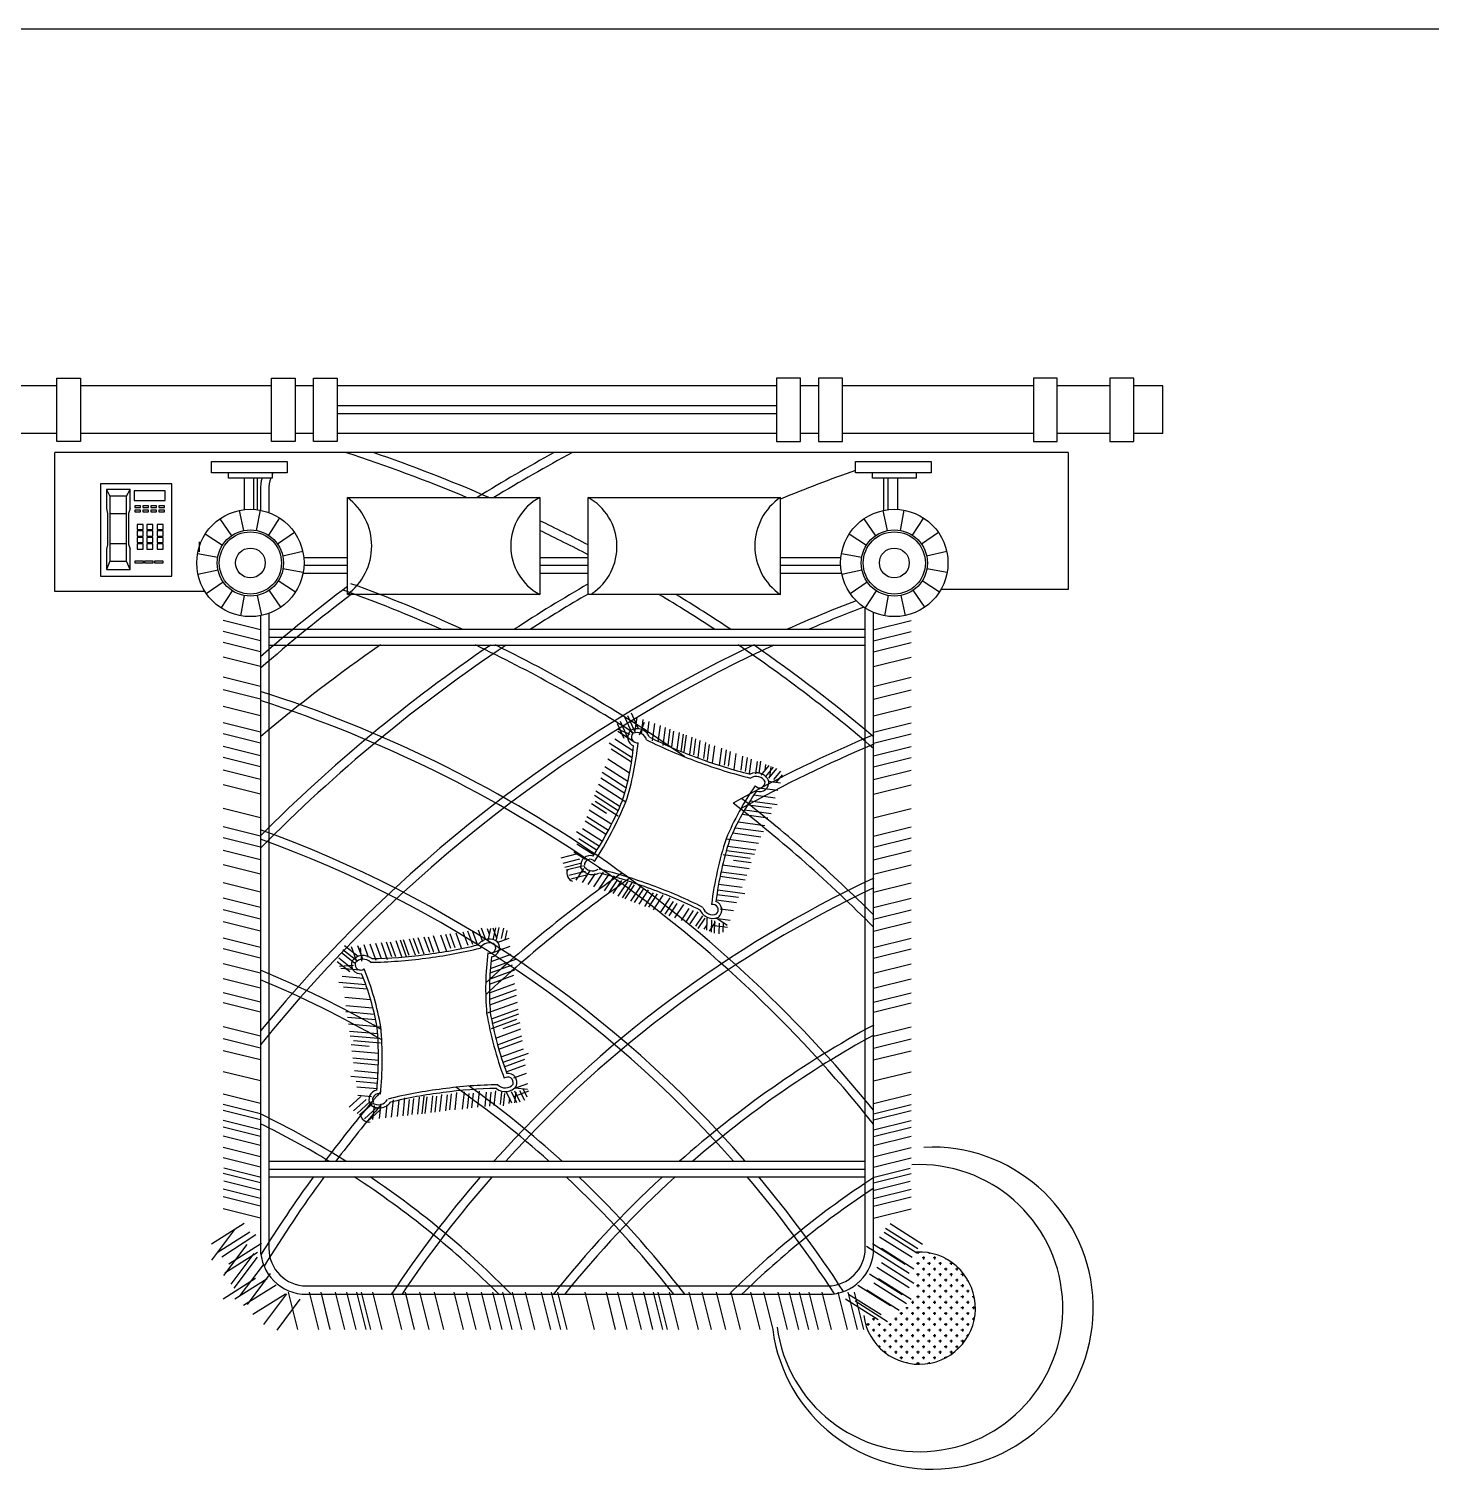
# Model space of a CAD drawing. Header units: millimetres. Extents: x -733 to 20318, y 212 to 20507.
# Drawn here: x 10965 to 14495, y 9172 to 12797 of the extents above; entities that cross this region are included whole.
import ezdxf

# ---------------------------------------------------------------- set-up
doc = ezdxf.new("R2010")
doc.units = ezdxf.units.MM
doc.layers.get('0').update_dxf_attribs({"color": 250})

msp = doc.modelspace()

# ---------------------------------------------------------------- hatches: boundary and pattern name
at = {"true_color": 0x000000}
h = msp.add_hatch(dxfattribs=at)
h.set_pattern_fill('CROSS', color=18, scale=2, angle=-90, style=0)
h.set_pattern_definition([(180, (31744.74, 511.246), (-13.97, -13.97), [6.985, -20.955]), (270, (31741.247, 514.739), (13.97, -13.97), [6.985, -20.955])])
h.paths.add_polyline_path([(13066.5, 9558.5, 2.281974), (13199.2, 9718.3), (13193.9, 9622.3), (13186.4, 9589.7), (13153.8, 9561.5), (13126.7, 9543.7)])

# ---------------------------------------------------------------- linework, layer by layer
at = {"color": 18, "true_color": 0x000000}
for p, q in [((-732.8, 12796.7), (19593.4, 12796.7)), ((11035.3, 11898.6), (10902.7, 11898.6)), ((11575.9, 11898.6), (11095.3, 11898.6)), ((11681.5, 11898.6), (11635.9, 11898.6)), ((12847.3, 11898.6), (11741.5, 11898.6)), ((12952.9, 11898.6), (12907.3, 11898.6)), ((13493.5, 11898.6), (13012.9, 11898.6)), ((13686.1, 11898.6), (13553.5, 11898.6)), ((13819.2, 11898.6), (13746.1, 11898.6)), ((13819.2, 11778.6), (13819.2, 11898.6)), ((12847.3, 11847.8), (11741.5, 11847.8)), ((12847.3, 11827.8), (11741.5, 11827.8)), ((11035.3, 11778.6), (10902.7, 11778.6)), ((11575.9, 11778.6), (11095.3, 11778.6)), ((11681.5, 11778.6), (11635.9, 11778.6)), ((12847.3, 11778.6), (11741.5, 11778.6)), ((12952.9, 11778.6), (12907.3, 11778.6)), ((13493.5, 11778.6), (13012.9, 11778.6)), ((13686.1, 11778.6), (13553.5, 11778.6)), ((13819.2, 11778.6), (13746.1, 11778.6)), ((13581, 11730.5), (11030.9, 11730.5)), ((11030.9, 11380.8), (11030.9, 11730.5)), ((13581, 11730.5), (13581, 11386.1)), ((11425.4, 11679.5), (11425.4, 11707.9)), ((11425.4, 11707.9), (11615.8, 11707.9)), ((11615.8, 11679.5), (11425.4, 11679.5)), ((11468.1, 11666.3), (11468.1, 11679.5)), ((11578, 11679.5), (11578, 11666.3)), ((11615.8, 11707.9), (11615.8, 11679.5)), ((13046.1, 11679.5), (13046.1, 11707.9)), ((13046.1, 11707.9), (13236.5, 11707.9)), ((13236.5, 11679.5), (13046.1, 11679.5)), ((13088.7, 11666.3), (13088.7, 11679.5)), ((13198.6, 11679.5), (13198.6, 11666.3)), ((13236.5, 11707.9), (13236.5, 11679.5)), ((11161, 11637.4), (11169, 11620.4)), ((11211.3, 11620.4), (11220, 11637.4)), ((11578, 11666.3), (11468.1, 11666.3)), ((11507.9, 11586.7), (11507.9, 11666.3)), ((11530.6, 11666.3), (11530.6, 11587.4)), ((11540.1, 11666.3), (11540.1, 11586.5)), ((11548.1, 11636), (11548.1, 11585.2)), ((11569.3, 11636), (11569.3, 11579.4)), ((13198.6, 11666.3), (13088.7, 11666.3)), ((13117, 11584.9), (13117, 11666.3)), ((13128.5, 11586.7), (13128.5, 11666.3)), ((13151.2, 11666.3), (13151.2, 11587.4)), ((11766.9, 11617.4), (12251, 11617.4)), ((11766.9, 11373.1), (11766.9, 11617.4)), ((12251, 11617.4), (12251, 11373.1)), ((12372.7, 11617.4), (12856.7, 11617.4)), ((12372.7, 11373.1), (12372.7, 11617.4)), ((12856.7, 11617.4), (12856.7, 11373.1)), ((11161, 11589.8), (11163.6, 11577.4)), ((11163.6, 11577.4), (11163.6, 11498)), ((11211.3, 11576.4), (11169, 11576.4)), ((11220, 11589.8), (11216.5, 11577.4)), ((11216.5, 11577.4), (11216.5, 11499.4)), ((11446, 11563.6), (11475.5, 11521)), ((11494.4, 11584.5), (11505.3, 11533.9)), ((11547.1, 11585.4), (11537.8, 11534.4)), ((11596.1, 11566), (11568.1, 11522.5)), ((13066.7, 11563.6), (13096.2, 11521)), ((13115, 11584.5), (13126, 11533.9)), ((13167.8, 11585.4), (13158.5, 11534.4)), ((13216.8, 11566), (13188.7, 11522.5)), ((11634, 11529.4), (11591.4, 11499.9)), ((13254.7, 11529.4), (13212.1, 11499.9)), ((11163.6, 11498), (11161, 11487.4)), ((11169, 11501.7), (11211.3, 11501.7)), ((11216.5, 11499.4), (11220, 11487.4)), ((11395, 11480.9), (11395, 11505.5)), ((11409.4, 11525.7), (11452.9, 11497.6)), ((13030, 11525.7), (13073.6, 11497.6)), ((11169, 11457.3), (11161, 11436)), ((11220, 11436), (11211.3, 11457.3)), ((11390, 11476.6), (11441, 11467.4)), ((11655, 11481), (11604.4, 11470)), ((11657.3, 11466.4), (11766.9, 11466.4)), ((12251, 11466.4), (12372.7, 11466.4)), ((12856.7, 11466.4), (13009.2, 11466.4)), ((13010.6, 11476.6), (13061.6, 11467.4)), ((13275.7, 11481), (13225, 11470)), ((11390.8, 11423.9), (11441.5, 11434.9)), ((11655.9, 11428.3), (11604.9, 11437.5)), ((11655.6, 11426.8), (11766.9, 11426.8)), ((11657.9, 11446.6), (11766.9, 11446.6)), ((12251, 11446.6), (12372.7, 11446.6)), ((12251, 11426.8), (12372.7, 11426.8)), ((12856.7, 11446.6), (13008.6, 11446.6)), ((12856.7, 11426.8), (13010.9, 11426.8)), ((13011.5, 11423.9), (13062.1, 11434.9)), ((13276.5, 11428.3), (13225.5, 11437.5)), ((11411.8, 11375.5), (11454.4, 11405)), ((11449.7, 11338.9), (11477.8, 11382.4)), ((11599.8, 11341.3), (11570.3, 11383.9)), ((11636.5, 11379.2), (11592.9, 11407.3)), ((13032.5, 11375.5), (13075.1, 11405)), ((13070.4, 11338.9), (13098.4, 11382.4)), ((13220.5, 11341.3), (13191, 11383.9)), ((13257.2, 11379.2), (13213.6, 11407.3)), ((13581, 11386.1), (13261.3, 11386.1)), ((11408.4, 11380.8), (11030.9, 11380.8)), ((11498.7, 11319.5), (11508, 11370.5)), ((11551.5, 11320.4), (11540.5, 11371)), ((12251, 11373.1), (11766.9, 11373.1)), ((12856.7, 11373.1), (12372.7, 11373.1)), ((13119.4, 11319.5), (13128.7, 11370.5)), ((13172.1, 11320.4), (13161.2, 11371)), ((11548.1, 11319.7), (11548.1, 9727.7)), ((11569.3, 11325.5), (11569.3, 9727.7)), ((13070.4, 9727.7), (13070.4, 11338.9)), ((13091.6, 9727.7), (13091.6, 11327.7)), ((11548.1, 11284), (11454, 11307.4)), ((11548.1, 11256.4), (11454, 11279.9)), ((11569.3, 11285.6), (13070.4, 11285.6)), ((13091.6, 11284), (13185.6, 11307.4)), ((13091.6, 11256.4), (13185.6, 11279.9)), ((11548.1, 11228.9), (11454, 11252.3)), ((11569.3, 11265.8), (13070.4, 11265.8)), ((11569.3, 11246), (13070.4, 11246)), ((13091.6, 11228.9), (13185.6, 11252.3)), ((11548.1, 11192.1), (11454, 11215.6)), ((13091.6, 11192.1), (13185.6, 11215.6)), ((11548.1, 11141.6), (11454, 11165.1)), ((13091.6, 11141.6), (13185.6, 11165.1)), ((11548.1, 11109.4), (11454, 11132.9)), ((13091.6, 11109.4), (13185.6, 11132.9)), ((11548.1, 11068.1), (11454, 11091.6)), ((12484, 11024.3), (12466.5, 11062.6)), ((12491.5, 11026.7), (12472.9, 11067.4)), ((12499.8, 11034.8), (12481.8, 11074.1)), ((12491.4, 11029.9), (12496.1, 11064.7)), ((12506.9, 11021.8), (12511.8, 11058.8)), ((13091.6, 11068.1), (13185.6, 11091.6)), ((11548.1, 11026.8), (11454, 11050.2)), ((11548.1, 10999.2), (11454, 11022.7)), ((12463.4, 11010.4), (12446.5, 11047.4)), ((12479, 11020.5), (12446.8, 11034.4)), ((12488, 11002.2), (12447.3, 11028.1)), ((12472.4, 11014.5), (12454.6, 11053.5)), ((12502.1, 11019.9), (12515.1, 11051.8)), ((12522, 11020.5), (12526.4, 11053.5)), ((12534.7, 11004.7), (12540.5, 11048.3)), ((12549.2, 11002.3), (12554.7, 11043.1)), ((12561.6, 10993.2), (12567.6, 11038.3)), ((12574.1, 10994.5), (12579.4, 11034)), ((12583.4, 10989.7), (12588.7, 11029.1)), ((12596.8, 10982.7), (12602.5, 11025.5)), ((12607.1, 10977.3), (12613.1, 11021.6)), ((13091.6, 11026.8), (13185.6, 11050.2)), ((13091.6, 10999.2), (13185.6, 11022.7)), ((11548.1, 10967.1), (11454, 10990.5)), ((12483.5, 10962.4), (12425.9, 10999.2)), ((12482, 10951.3), (12431.2, 10983.7)), ((12485.8, 10980), (12440.4, 11009)), ((12614.9, 10977.1), (12620.5, 11018.8)), ((12628.9, 10971.1), (12634.6, 11013.7)), ((12638.7, 10969.9), (12644.1, 11010.2)), ((12649.6, 10962.9), (12655.3, 11006)), ((12664.1, 10960.6), (12669.5, 11000.8)), ((12673.4, 10955.7), (12678.8, 10996)), ((12685.8, 10949.2), (12691.6, 10992.7)), ((12703.3, 10942.7), (12709.2, 10986.2)), ((13091.6, 10967.1), (13185.6, 10990.5)), ((11548.1, 10939.5), (11454, 10963)), ((12477.2, 10923.8), (12422.2, 10959)), ((12715.9, 10944), (12720.9, 10981.9)), ((12726.2, 10941.2), (12731.2, 10978.1)), ((12740.1, 10932.6), (12745.5, 10972.8)), ((12757.8, 10931.2), (12762.5, 10966.6)), ((12769.2, 10927.9), (12773.9, 10963.2)), ((12779.5, 10922.5), (12784.4, 10958.5)), ((12795.1, 10922.2), (12799.3, 10953.1)), ((12803.5, 10923.1), (12807.6, 10953.9)), ((13091.6, 10939.5), (13185.6, 10963)), ((11548.1, 10907.3), (11454, 10930.8)), ((12465.1, 10872.6), (12404.8, 10911.1)), ((12468.2, 10886.9), (12408, 10925.4)), ((12472.7, 10902.5), (12415, 10939.3)), ((12827.5, 10942.7), (12807.8, 10918.9)), ((12818.2, 10931.1), (12820.1, 10945.4)), ((12839, 10938.4), (12819.5, 10915)), ((12847.1, 10935.4), (12827, 10911.3)), ((12829.9, 10913.2), (12833.5, 10940.4)), ((12857, 10928.6), (12839.7, 10907.9)), ((12861.5, 10919.1), (12846.4, 10901)), ((13091.6, 10907.3), (13185.6, 10930.8)), ((11548.1, 10870.6), (11454, 10894.1)), ((12453.3, 10839.1), (12392.7, 10877.9)), ((12468.2, 10850.6), (12398.9, 10894.9)), ((12802.8, 10887), (12850.7, 10880.6)), ((12826.3, 10903.4), (12857.5, 10899.2)), ((13091.6, 10870.6), (13185.6, 10894.1)), ((12419.3, 10821.7), (12381.1, 10846)), ((12448.6, 10828.6), (12388.7, 10866.9)), ((12448.3, 10815.7), (12390.7, 10852.5)), ((12774.6, 10844.2), (12834.3, 10836.2)), ((12780.6, 10853.7), (12848.4, 10844.6)), ((12790.2, 10868.6), (12843.6, 10861.5)), ((11548.1, 10810.9), (11454, 10834.3)), ((12418.8, 10768.7), (12365.4, 10802.8)), ((12424.3, 10779), (12369.5, 10814)), ((12432.4, 10794.6), (12375.6, 10830.8)), ((12760.5, 10820.1), (12825.2, 10811.5)), ((12766.1, 10831.1), (12833.8, 10822.1)), ((13091.6, 10810.9), (13185.6, 10834.3)), ((11548.1, 10765), (11454, 10788.4)), ((12401.2, 10739), (12343.5, 10775.8)), ((12408.9, 10751.3), (12358.4, 10783.6)), ((12736.8, 10773.2), (12807.7, 10763.7)), ((12743.5, 10786.1), (12814.4, 10776.6)), ((12750.3, 10801), (12818, 10791.9)), ((13091.6, 10765), (13185.6, 10788.4)), ((11548.1, 10737.1), (11454, 10760.6)), ((12388.1, 10717.2), (12344.4, 10745.1)), ((12395.5, 10728.8), (12349.2, 10758.4)), ((12720.2, 10758.5), (12801.7, 10747.5)), ((12724.1, 10740.1), (12795.4, 10730.5)), ((13091.6, 10737.1), (13185.6, 10760.6)), ((11548.1, 10705.2), (11454, 10728.7)), ((12342.5, 10719.3), (12303.9, 10709.5)), ((12351, 10706.8), (12309.1, 10696.2)), ((12357.5, 10697.2), (12314.2, 10686.2)), ((12366.1, 10706.4), (12337.1, 10724.9)), ((12712.9, 10718.9), (12780.6, 10709.8)), ((12720.9, 10729), (12791.4, 10719.5)), ((12738.9, 10704.7), (12783.7, 10698.7)), ((13091.6, 10705.2), (13185.6, 10728.7)), ((11548.1, 10669.2), (11454, 10692.7)), ((12358.6, 10689.4), (12317.7, 10679.1)), ((12366.1, 10676.3), (12324.5, 10665.7)), ((12368.5, 10666.6), (12329.1, 10656.6)), ((12361.3, 10683.8), (12341.9, 10654.6)), ((12378.3, 10679.7), (12357.6, 10648.6)), ((12390.5, 10670.8), (12372.1, 10643)), ((12410.5, 10674.3), (12386.2, 10637.6)), ((12423, 10666.5), (12400.3, 10632.2)), ((12438.3, 10665.2), (12413.1, 10627.3)), ((12705.1, 10664), (12767.8, 10655.5)), ((12707.5, 10675.4), (12772, 10666.7)), ((12711.4, 10692.5), (12778.2, 10683.5)), ((13091.6, 10669.2), (13185.6, 10692.7)), ((11548.1, 10624), (11454, 10647.4)), ((12446.8, 10655.9), (12424.8, 10622.8)), ((12457, 10653.5), (12435, 10620.3)), ((12471.7, 10649.9), (12447.9, 10613.9)), ((12483.1, 10647.2), (12458.3, 10609.9)), ((12489, 10642.2), (12465.7, 10607.1)), ((12503.5, 10637.5), (12479.7, 10601.7)), ((12511.7, 10631.9), (12489.2, 10598.1)), ((12524.4, 10630), (12500.4, 10593.8)), ((12536.9, 10622.2), (12514.5, 10588.4)), ((12699.3, 10629.9), (12767.1, 10620.8)), ((12701.4, 10644.3), (12760.8, 10636.4)), ((13091.6, 10624), (13185.6, 10647.4)), ((11548.1, 10585.8), (11454, 10609.3)), ((12547.1, 10619.8), (12524.6, 10585.9)), ((12560.7, 10616.5), (12536.4, 10579.9)), ((12578.3, 10609.8), (12554, 10573.2)), ((12586.8, 10600.6), (12565.7, 10568.7)), ((12596.4, 10595.9), (12575.8, 10564.8)), ((12612.6, 10593.2), (12590.1, 10559.4)), ((12695.2, 10604.9), (12746.7, 10598)), ((12697.1, 10618.4), (12751.5, 10611.2)), ((13091.6, 10585.8), (13185.6, 10609.3)), ((11548.1, 10556.1), (11454, 10579.6)), ((11548.1, 10525.9), (11454, 10549.4)), ((12626.8, 10582.6), (12607, 10552.9)), ((12637.5, 10577.6), (12617.8, 10547.9)), ((12648.9, 10574.9), (12628.7, 10544.5)), ((12660.8, 10564.8), (12643.6, 10538.8)), ((12666.5, 10558.6), (12649.3, 10532.7)), ((12671.7, 10528.1), (12672.5, 10558.9)), ((12692.9, 10548.7), (12677.7, 10525.8)), ((12683.1, 10523.7), (12683.9, 10554.2)), ((12691.2, 10520.6), (12692, 10552)), ((12692.7, 10558.6), (12730.3, 10553.6)), ((12696.6, 10558.4), (12722.9, 10541)), ((12705.1, 10582.3), (12739.2, 10577.8)), ((13091.6, 10556.1), (13185.6, 10579.6)), ((13091.6, 10525.9), (13185.6, 10549.4)), ((11998.6, 10472.6), (11983.6, 10513.8)), ((12017.3, 10474.9), (12002.2, 10516.2)), ((12027.7, 10481.9), (12014.7, 10517.8)), ((12038.2, 10484.2), (12025.5, 10519.2)), ((12054.5, 10483), (12040.6, 10521.2)), ((12070.8, 10490), (12058.6, 10523.5)), ((12082.5, 10492.3), (12070.3, 10525.9)), ((12094.1, 10492.3), (12081.7, 10526.5)), ((12108.1, 10499.3), (12097.4, 10528.6)), ((12115.1, 10504), (12104.4, 10533.2)), ((12124.4, 10517.9), (12119.5, 10531.5)), ((12127.3, 10532.5), (12120.8, 10502.3)), ((12139.4, 10534), (12133, 10504.2)), ((12143, 10507.4), (12133.6, 10533.3)), ((12148, 10535.2), (12141.4, 10504.4)), ((12159.9, 10533.7), (12154.2, 10507.3)), ((12168.3, 10527.3), (12163.3, 10504.4)), ((12672.3, 10542.9), (12664.3, 10530.9)), ((12683.7, 10541.4), (12723.8, 10536)), ((12703.1, 10519.2), (12703.8, 10546.2)), ((12712.7, 10523.4), (12713.3, 10546.9)), ((11548.1, 10484.8), (11454, 10508.2)), ((11548.1, 10458.1), (11454, 10481.5)), ((11790.6, 10451.2), (11755.2, 10478.6)), ((11794.1, 10462.2), (11760, 10488.7)), ((11789, 10454), (11777, 10486.9)), ((11806.5, 10454), (11793.7, 10489.1)), ((11803.1, 10450.1), (11799.9, 10484.3)), ((11820.5, 10459.8), (11809.1, 10491.1)), ((11839.1, 10451.7), (11824, 10493.1)), ((11853.1, 10456.3), (11839, 10495)), ((11868.2, 10454), (11852.6, 10496.8)), ((11878.7, 10461), (11865.1, 10498.4)), ((11889.2, 10461), (11875.6, 10498.4)), ((11904.3, 10461), (11889.5, 10501.6)), ((11915.9, 10461), (11900.7, 10503)), ((11922.9, 10464.5), (11908.5, 10504)), ((11938.1, 10465.6), (11923.4, 10506)), ((11947.4, 10469.1), (11933.5, 10507.3)), ((11960.2, 10467.9), (11945.3, 10508.8)), ((11974.2, 10472.6), (11960.3, 10510.8)), ((11984.6, 10472.6), (11970.8, 10510.8)), ((12131.2, 10471.7), (12176.6, 10488.2)), ((12144.4, 10497.1), (12174, 10507.9)), ((13091.6, 10484.8), (13185.6, 10508.2)), ((13091.6, 10458.1), (13185.6, 10481.5)), ((11548.1, 10420.4), (11454, 10443.8)), ((11773.2, 10423.7), (11741.1, 10448.6)), ((11779.4, 10431.5), (11745.5, 10457.8)), ((11782.3, 10439.9), (11747.4, 10437.3)), ((11785.1, 10445.6), (11751.8, 10471.4)), ((12126, 10420.7), (12182.7, 10441.3)), ((12126.9, 10431.9), (12191.2, 10455.3)), ((12128.5, 10449.6), (12179.2, 10468)), ((13091.6, 10420.4), (13185.6, 10443.8)), ((11548.1, 10382.7), (11454, 10406.1)), ((11798.9, 10427.8), (11750.8, 10432)), ((11807.2, 10407.2), (11753.5, 10411.8)), ((12124.5, 10405.2), (12188.8, 10428.5)), ((12124.7, 10392.9), (12186.1, 10415.2)), ((13091.6, 10382.7), (13185.6, 10406.1)), ((11548.1, 10347), (11454, 10370.4)), ((11813.3, 10390.5), (11745.2, 10396.4)), ((11817.1, 10380), (11757.1, 10385.2)), ((12124.5, 10371.1), (12188.8, 10394.5)), ((12125.4, 10354.8), (12192.6, 10379.3)), ((13091.6, 10347), (13185.6, 10370.4)), ((11548.1, 10322.3), (11454, 10345.8)), ((11825.6, 10353.4), (11760.6, 10359)), ((11831.4, 10332.4), (11763.3, 10338.3)), ((12117.5, 10319.5), (12194.8, 10347.6)), ((12125.4, 10340.2), (12192.6, 10364.7)), ((13091.6, 10322.3), (13185.6, 10345.8)), ((11834.8, 10316.5), (11763.5, 10322.7)), ((11838.6, 10302.4), (11767.3, 10308.6)), ((12129.4, 10281.1), (12193.6, 10304.4)), ((12129.6, 10305), (12197.2, 10329.6)), ((12131.8, 10293.7), (12198.7, 10318)), ((12159, 10280.6), (12201.5, 10296)), ((11548.1, 10262), (11454, 10285.5)), ((11851.6, 10284.4), (11769.6, 10291.5)), ((11843.7, 10267.3), (11772, 10273.5)), ((11844.4, 10255.8), (11773.6, 10261.9)), ((12140.3, 10257), (12203.6, 10280)), ((12144.8, 10240), (12205.9, 10262.2)), ((13091.6, 10262), (13185.6, 10285.5)), ((11548.1, 10231.8), (11454, 10255.3)), ((11548.1, 10201.7), (11454, 10225.1)), ((11821.6, 10236), (11776.5, 10239.9)), ((11845.8, 10218.1), (11778.6, 10223.9)), ((11850.1, 10244.2), (11782, 10250.1)), ((12148, 10228.8), (12207.5, 10250.4)), ((12153.8, 10209.6), (12210.1, 10230.1)), ((13091.6, 10231.8), (13185.6, 10255.3)), ((13091.6, 10201.7), (13185.6, 10225.1)), ((11845.8, 10200.6), (11781, 10206.2)), ((11845.7, 10188.9), (11782.6, 10194.3)), ((12158.7, 10195.9), (12222.9, 10219.3)), ((12162, 10184.8), (12213.6, 10203.5)), ((12166.6, 10171.8), (12215.4, 10189.6)), ((11548.1, 10148.9), (11454, 10172.3)), ((11843.9, 10154.4), (11775.8, 10160.3)), ((11845.1, 10168.9), (11785.3, 10174.1)), ((12185.8, 10156.5), (12218.2, 10168.2)), ((13091.6, 10148.9), (13185.6, 10172.3)), ((11548.1, 10092.3), (11454, 10115.8)), ((11843.5, 10142.7), (11788.9, 10147.5)), ((11842.4, 10129.1), (11790.7, 10133.5)), ((12003.6, 10115), (11999.1, 10071.7)), ((12018.3, 10113.8), (12014.1, 10073.4)), ((12028.5, 10116.4), (12024.2, 10076)), ((12042, 10119.8), (12037.5, 10076.2)), ((12060.7, 10122), (12056.1, 10078.3)), ((12072.5, 10117.8), (12068.5, 10079.8)), ((12083.2, 10118.1), (12079.4, 10081)), ((12098.8, 10123.2), (12094.6, 10082.8)), ((12116.3, 10120.4), (12112.6, 10084.9)), ((12128.2, 10120.9), (12124.4, 10085.5)), ((12139.4, 10123.8), (12135.7, 10087.6)), ((12154.7, 10120.4), (12151.5, 10089.4)), ((12162.6, 10117.6), (12159.4, 10086.6)), ((12181.3, 10092.9), (12167.7, 10120.6)), ((12193.5, 10094.3), (12180, 10121.7)), ((12185.8, 10129.7), (12221.5, 10142.7)), ((12185.8, 10110.2), (12223.9, 10124.1)), ((12190.6, 10121), (12187.7, 10093.6)), ((12202.1, 10095.3), (12188.2, 10123.5)), ((12189.4, 10131.3), (12220.7, 10128)), ((12213.3, 10099.6), (12201.4, 10123.8)), ((12219.9, 10107.8), (12209.5, 10128.9)), ((13091.6, 10092.3), (13185.6, 10115.8)), ((11548.1, 10065.9), (11454, 10089.4)), ((11801, 10109.8), (11771.3, 10083.2)), ((11814.3, 10102.6), (11782.1, 10073.8)), ((11824.6, 10097.1), (11791.3, 10067.3)), ((11827.9, 10109.2), (11793.6, 10112.2)), ((11829.1, 10090.7), (11797.7, 10062.6)), ((11841.9, 10082.6), (11809.9, 10053.9)), ((11834.2, 10087), (11830.5, 10052.1)), ((11851.1, 10091.2), (11847.2, 10054.1)), ((11866.1, 10089), (11862.6, 10055.9)), ((11882.2, 10101.4), (11877.6, 10057.6)), ((11896.9, 10100.3), (11892.6, 10059.3)), ((11911, 10106.2), (11906.3, 10060.9)), ((11922.8, 10102), (11918.7, 10062.4)), ((11933, 10104.5), (11928.9, 10064.9)), ((11947.7, 10108.2), (11943.2, 10065.2)), ((11959, 10111), (11954.4, 10066.5)), ((11966.6, 10109.3), (11962.2, 10067.4)), ((11981.6, 10111.9), (11977.1, 10069.2)), ((11991.5, 10110.7), (11987.3, 10070.3)), ((12175, 10106.3), (12173.5, 10092)), ((13091.6, 10065.9), (13185.6, 10089.4)), ((11548.1, 10050.8), (11454, 10074.3)), ((11548.1, 10026.3), (11454, 10049.8)), ((11848.5, 10075.1), (11818.2, 10048)), ((13091.6, 10050.8), (13185.6, 10074.3)), ((13091.6, 10026.3), (13185.6, 10049.8)), ((11548.1, 10009.3), (11454, 10032.8)), ((11548.1, 9986.7), (11454, 10010.2)), ((13091.6, 10009.3), (13185.6, 10032.8)), ((13091.6, 9986.7), (13185.6, 10010.2)), ((11548.1, 9958.4), (11454, 9981.9)), ((13091.6, 9958.4), (13185.6, 9981.9)), ((11548.1, 9932), (11454, 9955.5)), ((11569.3, 9946.9), (13070.4, 9946.9)), ((13091.6, 9932), (13185.6, 9955.5)), ((11548.1, 9892.5), (11454, 9915.9)), ((11550, 9905.7), (11455.9, 9929.1)), ((11550, 9873.6), (11455.9, 9897.1)), ((11569.3, 9927.1), (13070.4, 9927.1)), ((11569.3, 9907.3), (13070.4, 9907.3)), ((13089.7, 9905.7), (13183.7, 9929.1)), ((13089.7, 9873.6), (13183.7, 9897.1)), ((13091.6, 9892.5), (13185.6, 9915.9)), ((11548.1, 9852.9), (11454, 9876.3)), ((13091.6, 9852.9), (13185.6, 9876.3)), ((11548.1, 9834), (11454, 9857.5)), ((11548.1, 9803.8), (11454, 9827.3)), ((13091.6, 9834), (13185.6, 9857.5)), ((13091.6, 9803.8), (13185.6, 9827.3)), ((11506.8, 9790), (11424.8, 9738.3)), ((13132.8, 9790), (13214.8, 9738.3)), ((11425.5, 9697.6), (11483.8, 9775)), ((11521.4, 9768.2), (11439.4, 9716.5)), ((11536.3, 9761.7), (11451.2, 9705.2)), ((13106.5, 9756.9), (13188.5, 9705.2)), ((13118.3, 9768.2), (13200.3, 9716.5)), ((13121, 9778.7), (13203.1, 9727)), ((11456.3, 9659.5), (11514.7, 9737)), ((11540.5, 9716.9), (11458.5, 9665.2)), ((11550.9, 9739.9), (11468.9, 9688.2)), ((11474.3, 9637.3), (11532.7, 9714.8)), ((13073.9, 9733.5), (13181.2, 9665.2)), ((13088.8, 9739.9), (13170.8, 9688.2)), ((13111, 9728.2), (13193, 9676.5)), ((11482, 9627.8), (11540.4, 9705.2)), ((11497.4, 9608.8), (11555.8, 9686.2)), ((13099.2, 9680.6), (13181.2, 9628.9)), ((13111, 9691.9), (13193, 9640.1)), ((11536, 9651.9), (11454, 9600.2)), ((11565.5, 9651.3), (11483.5, 9599.5)), ((11515.4, 9586.6), (11573.8, 9664)), ((13081.5, 9663.6), (13163.5, 9611.9)), ((13103.7, 9651.9), (13185.7, 9600.2)), ((11587.7, 9635.4), (11505.7, 9583.7)), ((11611.3, 9612.8), (11529.2, 9561.1)), ((11556.5, 9535.8), (11614.9, 9613.2)), ((11618.1, 9617.6), (11641.6, 9523.6)), ((11663.8, 9633.2), (12975.9, 9633.2)), ((11663.8, 9612), (12975.9, 9612)), ((11671.2, 9617.6), (11694.7, 9523.6)), ((11699.8, 9617.6), (11723.2, 9523.6)), ((11736.5, 9617.6), (11760, 9523.6)), ((11765.1, 9617.6), (11788.6, 9523.6)), ((11789.6, 9617.6), (11813.1, 9523.6)), ((11801.8, 9617.6), (11825.3, 9523.6)), ((11830.4, 9617.6), (11853.9, 9523.6)), ((11879.4, 9617.6), (11902.9, 9523.6)), ((11912.1, 9617.6), (11935.5, 9523.6)), ((11948.8, 9617.6), (11972.3, 9523.6)), ((11985.6, 9617.6), (12009, 9523.6)), ((12034.6, 9617.6), (12058, 9523.6)), ((12067.2, 9617.6), (12090.7, 9523.6)), ((12104, 9617.6), (12127.4, 9523.6)), ((12132.6, 9617.6), (12156, 9523.6)), ((12157.1, 9617.6), (12180.5, 9523.6)), ((12181.6, 9617.6), (12205, 9523.6)), ((12214.2, 9617.6), (12237.7, 9523.6)), ((12255, 9617.6), (12278.5, 9523.6)), ((12279.5, 9617.6), (12303, 9523.6)), ((12295.9, 9617.6), (12319.3, 9523.6)), ((12364.9, 9617.6), (12388.3, 9523.6)), ((12418, 9617.6), (12441.4, 9523.6)), ((12446.5, 9617.6), (12470, 9523.6)), ((12483.3, 9617.6), (12506.7, 9523.6)), ((12511.9, 9617.6), (12535.3, 9523.6)), ((12536.4, 9617.6), (12559.8, 9523.6)), ((12548.6, 9617.6), (12572.1, 9523.6)), ((12577.2, 9617.6), (12600.7, 9523.6)), ((12626.2, 9617.6), (12649.6, 9523.6)), ((12658.9, 9617.6), (12682.3, 9523.6)), ((12695.6, 9617.6), (12719.1, 9523.6)), ((12732.3, 9617.6), (12755.8, 9523.6)), ((12781.3, 9617.6), (12804.8, 9523.6)), ((12814, 9617.6), (12837.5, 9523.6)), ((12850.7, 9617.6), (12874.2, 9523.6)), ((12879.3, 9617.6), (12902.8, 9523.6)), ((12903.8, 9617.6), (12927.3, 9523.6)), ((12928.3, 9617.6), (12951.8, 9523.6)), ((12961, 9617.6), (12984.4, 9523.6)), ((13001.8, 9617.6), (13025.3, 9523.6)), ((13026.3, 9617.6), (13049.8, 9523.6)), ((13028.4, 9612.8), (13110.4, 9561.1)), ((13042.6, 9617.6), (13066.1, 9523.6)), ((13052, 9635.4), (13134, 9583.7)), ((13074.2, 9623.7), (13156.2, 9571.9)), ((13091.9, 9640.6), (13173.9, 9588.9)), ((11589.9, 9522.1), (11648.3, 9599.6)), ((13021.1, 9600.4), (13103.1, 9548.7)), ((13044.7, 9595.4), (13126.7, 9543.7))]:
    msp.add_line(p, q, dxfattribs=at)
for points in [[(11035.3, 11757.8), (11035.3, 11917.8), (11095.3, 11917.8), (11095.3, 11757.8)], [(11575.9, 11757.8), (11575.9, 11917.8), (11635.9, 11917.8), (11635.9, 11757.8)], [(11681.5, 11757.8), (11681.5, 11917.8), (11741.5, 11917.8), (11741.5, 11757.8)], [(12907.3, 11757.8), (12907.3, 11917.8), (12847.3, 11917.8), (12847.3, 11757.8)], [(13012.9, 11757.8), (13012.9, 11917.8), (12952.9, 11917.8), (12952.9, 11757.8)], [(13553.5, 11757.8), (13553.5, 11917.8), (13493.5, 11917.8), (13493.5, 11757.8)], [(13746.1, 11757.8), (13746.1, 11917.8), (13686.1, 11917.8), (13686.1, 11757.8)], [(11145.7, 11419.4), (11324.9, 11419.4), (11324.9, 11651.3), (11145.7, 11651.3)], [(11169, 11457.3), (11211.3, 11457.3), (11211.3, 11620.4), (11169, 11620.4)], [(11230.2, 11609.6), (11308.3, 11609.6), (11308.3, 11634.4), (11230.2, 11634.4)], [(11232, 11591.8), (11246, 11591.8), (11246, 11596.5), (11232, 11596.5)], [(11232, 11581), (11246, 11581), (11246, 11585.6), (11232, 11585.6)], [(11252.3, 11591.8), (11266.3, 11591.8), (11266.3, 11596.5), (11252.3, 11596.5)], [(11252.3, 11581), (11266.3, 11581), (11266.3, 11585.6), (11252.3, 11585.6)], [(11272.5, 11591.8), (11286.5, 11591.8), (11286.5, 11596.5), (11272.5, 11596.5)], [(11272.5, 11581), (11286.5, 11581), (11286.5, 11585.6), (11272.5, 11585.6)], [(11292.7, 11591.8), (11306.7, 11591.8), (11306.7, 11596.5), (11292.7, 11596.5)], [(11292.7, 11581), (11306.7, 11581), (11306.7, 11585.6), (11292.7, 11585.6)], [(11237.5, 11536.5), (11252.6, 11536.5), (11252.6, 11549.3), (11237.5, 11549.3)], [(11237.5, 11520.2), (11252.6, 11520.2), (11252.6, 11533), (11237.5, 11533)], [(11262.4, 11536.5), (11277.5, 11536.5), (11277.5, 11549.3), (11262.4, 11549.3)], [(11262.4, 11520.2), (11277.5, 11520.2), (11277.5, 11533), (11262.4, 11533)], [(11288, 11536.5), (11303.2, 11536.5), (11303.2, 11549.3), (11288, 11549.3)], [(11288, 11520.2), (11303.2, 11520.2), (11303.2, 11533), (11288, 11533)], [(11237.5, 11503.9), (11252.6, 11503.9), (11252.6, 11516.7), (11237.5, 11516.7)], [(11237.5, 11487.6), (11252.6, 11487.6), (11252.6, 11500.4), (11237.5, 11500.4)], [(11262.4, 11503.9), (11277.5, 11503.9), (11277.5, 11516.7), (11262.4, 11516.7)], [(11262.4, 11487.6), (11277.5, 11487.6), (11277.5, 11500.4), (11262.4, 11500.4)], [(11288, 11503.9), (11303.2, 11503.9), (11303.2, 11516.7), (11288, 11516.7)], [(11288, 11487.6), (11303.2, 11487.6), (11303.2, 11500.4), (11288, 11500.4)], [(11231.7, 11452.9), (11253.5, 11452.9), (11253.5, 11457.3), (11231.7, 11457.3)], [(11256.4, 11452.9), (11278.3, 11452.9), (11278.3, 11457.3), (11256.4, 11457.3)], [(11281.2, 11452.9), (11303.1, 11452.9), (11303.1, 11457.3), (11281.2, 11457.3)]]:
    msp.add_lwpolyline(points, close=True, dxfattribs=at)
for points in [[(11220, 11637.4), (11161, 11637.4), (11161, 11589.8)], [(11220, 11589.8), (11220, 11637.9)], [(11161, 11487.4), (11161, 11436)], [(11220, 11435.5), (11220, 11487.4)], [(11161, 11436), (11220, 11436)]]:
    msp.add_lwpolyline(points, dxfattribs=at)
for centre, radius in [((11522.9, 11452.5), 135.1), ((13143.6, 11452.5), 135.1), ((11522.9, 11452.5), 83.3), ((11522.9, 11452.5), 78.2), ((13143.6, 11452.5), 83.3), ((13143.6, 11452.5), 78.2), ((11522.9, 11452.5), 37.5), ((13143.6, 11452.5), 37.5)]:
    msp.add_circle(centre, radius, dxfattribs=at)
for centre, radius, start, end in [((10557, 8021.2), 3900.3, 67.225, 71.9989), ((10557, 8021.2), 3922.3, 66.4714, 71.0348), ((14355.6, 7966.7), 4294.5, 118.787, 121.7815), ((14355.6, 7966.7), 4272.5, 118.2454, 121.3021), ((11663.8, 11636), 94.5, 152.6028, 155.2878), ((14355.6, 7966.7), 3942.5, 109.3985, 112.3443), ((11663.8, 11636), 115.7, 164.8521, 180), ((11663.8, 11636), 94.5, 161.3429, 180), ((11676.2, 11495.2), 152.1, 306.5959, 53.4041), ((12317.2, 11495.2), 138.9, 118.4619, 241.5381), ((12304.2, 11493.6), 141.4, 303.4023, 61.0264), ((12940.7, 11495.2), 148.2, 124.5027, 235.4973), ((10557, 8021.2), 3922.3, 62.4246, 64.4118), ((10557, 8021.2), 3900.3, 62.2556, 64.2569), ((14355.6, 7966.7), 4294.5, 127.0683, 130.8229), ((10557, 8021.2), 3570.3, 66.1124, 70.3923), ((10557, 8021.2), 3592.3, 65.3321, 70.1621), ((14355.6, 7966.7), 3964.5, 120.0105, 123.16), ((14355.6, 7966.7), 4272.5, 127.1306, 131.0783), ((14355.6, 7966.7), 3942.5, 120.1953, 122.6675), ((10557, 8021.2), 3900.3, 56.8225, 59.2489), ((10557, 8021.2), 3922.3, 56.3342, 58.713), ((14355.6, 7966.7), 3634.5, 111.0973, 114.0549), ((14355.6, 7966.7), 3612.5, 110.9053, 113.2609), ((14082.7, 8021.2), 3922.3, 124.6955, 130.256), ((14355.6, 7966.7), 3964.5, 124.1922, 135.0836), ((14355.6, 7966.7), 3612.5, 114.8032, 140.9992), ((14355.6, 7966.7), 3634.5, 115.5433, 140.5729), ((14355.6, 7966.7), 3942.5, 123.7187, 135.4052), ((10557, 8021.2), 3570.3, 57.2685, 64.5886), ((10557, 8021.2), 3592.3, 55.0153, 63.8598), ((10557, 8021.2), 3900.3, 49.4698, 55.7741), ((10557, 8021.2), 3922.3, 49.744, 55.3045), ((10557, 8021.2), 3262.3, 39.0187, 72.3129), ((10557, 8021.2), 3240.3, 38.5361, 72.1888), ((12496.2, 11014.1), 23.5, 131.7638, 248.2447), ((12495.8, 11000.5), 34.7, 23.143, 116.1491), ((12496.2, 11014.1), 14.2, 136.6447, 280.9131), ((12495.8, 11000.5), 25.4, 16.0398, 113.1434), ((14355.6, 7966.7), 3304.5, 112.4888, 119.3145), ((11805.7, 11059.1), 685.1, 342.6182, 354.4087), ((11755.4, 11076), 747.3, 342.4932, 354.1722), ((13034.8, 12026.1), 1141.2, 243.1976, 250.2093), ((13034.8, 12026.1), 1131.9, 243.383, 250.2127), ((14355.6, 7966.7), 3282.5, 112.6478, 119.1526), ((13050.4, 12020.4), 1141.2, 249.3761, 256.3878), ((13050.4, 12020.4), 1131.9, 249.3727, 256.2024), ((12795.9, 10890.1), 34.7, 23.4363, 116.4424), ((12795.9, 10890.1), 25.4, 26.442, 123.5456), ((13408.5, 10467.6), 747.3, 145.4132, 157.0922), ((13359.3, 10487.2), 685.1, 145.1767, 156.9672), ((12804.4, 10900.7), 14.2, 218.6723, 2.9407), ((12804.4, 10900.7), 23.5, 251.3407, 7.8217), ((11662.2, 11188.2), 864.3, 326.7889, 337.2851), ((11612, 11208), 927.5, 326.8934, 337.3758), ((10557, 8021.2), 3570.3, 44.772, 52.3537), ((10557, 8021.2), 3592.3, 45.1246, 52.203), ((10557, 8021.2), 2932.3, 41.0509, 70.2443), ((10557, 8021.2), 2910.3, 41.4292, 70.0887), ((13603.3, 10475.1), 927.5, 162.2096, 172.692), ((13552.2, 10492.5), 864.3, 162.3003, 172.7965), ((12377.8, 10692.5), 23.5, 71.3407, 187.8217), ((12377.8, 10692.5), 14.2, 38.6723, 182.9407), ((14355.6, 7966.7), 3304.5, 125.0429, 132.6857), ((14355.6, 7966.7), 3282.5, 124.8694, 133.0409), ((14355.6, 7966.7), 2974.5, 115.1467, 138.2637), ((12341, 10672.2), 21.7, 159.7927, 249.7927), ((12384, 10703), 34.7, 202.6518, 296.5057), ((12384, 10703), 25.4, 205.6575, 303.6676), ((12131.8, 9572.8), 1141.2, 69.3761, 76.3878), ((12131.8, 9572.8), 1131.9, 69.3727, 76.2024), ((14355.6, 7966.7), 2952.5, 115.3473, 137.8817), ((12147.4, 9567.1), 1131.9, 63.383, 70.2127), ((12147.4, 9567.1), 1141.2, 63.1976, 70.2093), ((12686.4, 10592.7), 25.4, 196.0398, 293.1434), ((12686, 10579.1), 14.2, 316.6447, 100.9131), ((12686, 10579.1), 23.5, 311.7638, 68.2447), ((12686.4, 10592.7), 34.7, 203.143, 296.1491), ((11825.2, 11590.7), 1131.9, 276.9853, 283.8149), ((11825.2, 11590.7), 1141.2, 276.9887, 284.0004), ((12123.6, 10471.2), 34.7, 51.0489, 144.055), ((12123.6, 10471.2), 25.4, 54.0546, 151.1582), ((12126.3, 10484.6), 14.2, 246.2849, 30.5533), ((12126.3, 10484.6), 23.5, 278.9532, 35.4342), ((11800.5, 10442.2), 23.5, 159.3763, 275.8573), ((11806.5, 10430), 34.7, 50.7556, 143.7617), ((11800.5, 10442.2), 14.2, 164.2572, 308.5257), ((11806.5, 10430), 25.4, 43.6523, 140.7559), ((11808.8, 11588.6), 1141.2, 270.8102, 277.8219), ((11808.8, 11588.6), 1131.9, 270.9956, 277.8253), ((12862.3, 10380.8), 747.3, 173.0257, 184.7048), ((12809.6, 10375.4), 685.1, 172.7893, 184.5798), ((10557, 8021.2), 2602.3, 60.1622, 67.6121), ((10557, 8021.2), 2580.3, 59.8369, 67.4108), ((11167.8, 10162), 685.1, 10.2307, 22.0213), ((11115.5, 10153.7), 747.3, 10.1058, 21.7848), ((13031.4, 10477.7), 927.5, 189.8222, 200.3045), ((12978.1, 10469.5), 864.3, 189.9129, 200.4091), ((10980.9, 10209.9), 864.3, 354.4015, 4.8977), ((10927.2, 10204.2), 927.5, 354.506, 4.9883), ((14355.6, 7966.7), 2644.5, 118.5525, 131.5157), ((14355.6, 7966.7), 2622.5, 118.8144, 130.9698), ((12170.4, 10144.7), 14.2, 344.2572, 128.5257), ((12170.4, 10144.7), 23.5, 339.3763, 95.8573), ((14355.6, 7966.7), 3304.5, 139.2779, 143.1856), ((11844.7, 10102.4), 23.5, 98.9532, 215.4342), ((11844.7, 10102.4), 14.2, 66.2849, 210.5533), ((12145.7, 8996.2), 1141.2, 96.9887, 104.0004), ((12145.7, 8996.2), 1131.9, 96.9853, 103.8149), ((12162.2, 8998.3), 1141.2, 90.8102, 97.8219), ((12162.2, 8998.3), 1131.9, 90.9956, 97.8253), ((10557, 8021.2), 2580.3, 48.2727, 54.9261), ((10557, 8021.2), 2602.3, 47.7324, 54.36), ((12164.4, 10156.9), 34.7, 230.7556, 323.7617), ((12164.4, 10156.9), 25.4, 223.6523, 320.7559), ((14355.6, 7966.7), 3282.5, 139.6752, 142.8976), ((11847.4, 10115.7), 34.7, 231.0489, 324.055), ((11845.3, 10114.5), 25.4, 233.2701, 331.1696), ((10557, 8021.2), 2272.3, 57.9389, 64.139), ((10557, 8021.2), 2250.3, 58.8447, 63.8672), ((11821.5, 10067.3), 21.7, 187.4053, 277.4053), ((13239.1, 9577.2), 405.2, 187.6041, 92.9487), ((13206.5, 9577.2), 361.2, 187.6041, 92.9487), ((14355.6, 7966.7), 3304.5, 144.0385, 148.1282), ((14355.6, 7966.7), 3282.5, 143.7594, 148.4834), ((10557, 8021.2), 2250.3, 44.9859, 56.9474), ((10557, 8021.2), 2272.3, 44.4341, 56.1044), ((14355.6, 7966.7), 2974.5, 139.2779, 146.4195), ((14355.6, 7966.7), 2952.5, 138.9094, 146.1356), ((14355.6, 7966.7), 2644.5, 132.7941, 141.5283), ((14355.6, 7966.7), 2622.5, 132.2724, 141.1453), ((10557, 8021.2), 2580.3, 38.0624, 46.9681), ((10557, 8021.2), 2602.3, 37.6841, 46.4517), ((14355.6, 7966.7), 2314.5, 123.1006, 134.6976), ((10557, 8021.2), 2910.3, 33.1654, 40.3975), ((10557, 8021.2), 2932.3, 33.0189, 40.0327), ((14355.6, 7966.7), 2292.5, 123.4598, 134.1391), ((11663.8, 9727.7), 115.7, 180, 270), ((11663.8, 9727.7), 94.5, 180, 270), ((12975.9, 9727.7), 94.5, 270, 0), ((12975.9, 9727.7), 115.7, 270, 0), ((13206.5, 9577.2), 141.2, 187.6041, 92.9487)]:
    msp.add_arc(centre, radius, start, end, dxfattribs=at)

doc.saveas('drawing.dxf')
